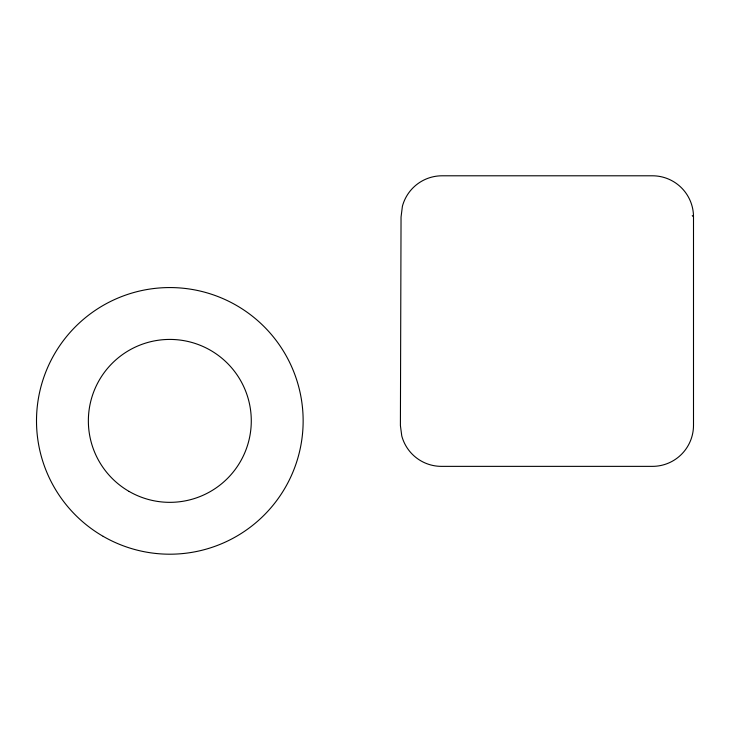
<?xml version="1.0" encoding="UTF-8"?>
<svg xmlns="http://www.w3.org/2000/svg" width="730" height="730" viewBox="0 0 730 730"><rect width="100%" height="100%" fill="white"/><g stroke="black" fill="none" stroke-linecap="round" stroke-linejoin="round"><path stroke-width="1.09" d="M692.25 215.596L693.5 216.846L693.5 425.307A41.053 41.053 0 0 1 652.447 466.361L441.422 466.361A41.053 41.053 0 0 1 401.774 435.929L400.405 425.553L401.044 217.093L402.412 206.225A41.053 41.053 0 0 1 442.07 175.793L652.447 175.793A41.053 41.053 0 0 1 693.5 216.846M129.091 491.427A81.459 81.459 0 0 0 251.284 420.882A81.459 81.459 0 0 0 129.091 350.336A81.459 81.459 0 0 0 129.091 491.427M103.158 536.34A133.325 133.325 0 0 0 303.142 420.882A133.325 133.325 0 0 0 103.158 305.423A133.325 133.325 0 0 0 103.158 536.34"/></g></svg>
